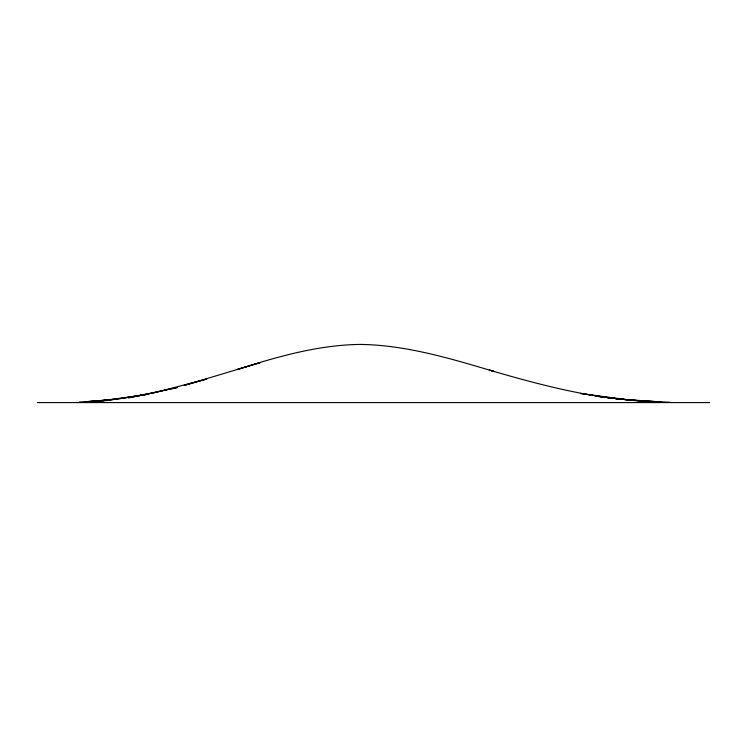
<?xml version="1.0" encoding="UTF-8"?>
<svg xmlns="http://www.w3.org/2000/svg" width="747" height="747" viewBox="0 0 747 747"><rect width="100%" height="100%" fill="white"/><g stroke="black" fill="none" stroke-linecap="round" stroke-linejoin="round"><path stroke-width="1.12" d="M130.632 397.395L128.437 397.834L130.716 397.385M132.817 396.965L177.216 387.562L150.334 393.464L123.442 398.235L102.162 400.756M132.985 396.928L154.592 392.633L206.891 379.028L184.266 385.377L260.516 362.528L237.163 369.541C277.202 356.805 318.222 344.871 360.568 344.414C406.508 345.133 450.88 358.653 494.561 371.614L489.276 370.064C529.987 382.025 571.147 393.043 613.324 398.44L580.512 393.464L632.074 400.373L661.17 401.998L615.621 398.786L648.779 401.484M100.014 401.008L96.559 401.428L99.921 401.027M102.32 400.728L146.067 394.621L118.446 398.786L91.984 401.456L113.451 399.496L85.102 401.765L108.455 400.373L79.369 401.998M37.35 402.586L709.65 402.586M670.124 402.269L632.074 400.373L595.49 396.115L623.848 399.496L648.798 401.494"/></g></svg>
